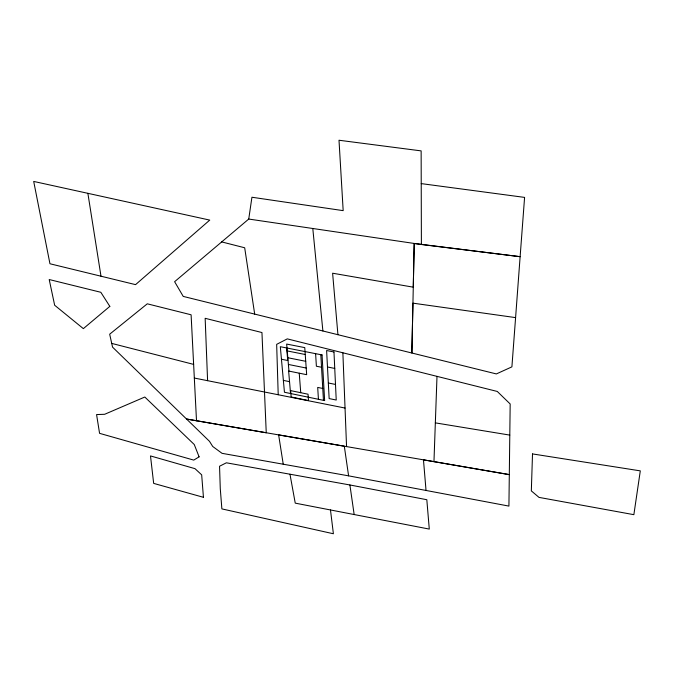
<?xml version="1.0" encoding="UTF-8"?>
<svg xmlns="http://www.w3.org/2000/svg" width="674" height="674" viewBox="0 0 674 674"><rect width="100%" height="100%" fill="white"/><g stroke="black" fill="none" stroke-linecap="round" stroke-linejoin="round"><path stroke-width="1.01" d="M278.21 394.737L276.66 344.355L287.284 338.87L497.286 391.459L510.176 403.97L508.921 506.098L348.593 475.844L222.049 453.332L212.714 446.466L209.488 441.327L112.55 347.135L109.677 334.194L147.277 303.814L191.104 314.792L196.505 420.745M421.216 183.606L524.591 197.398L520.126 256.684L414.215 243.457L411.865 353.024L412.935 303.157L515.593 317.614L511.903 366.858L496.359 373.927L183.227 296.408L174.617 281.698L248.74 219.05L251.933 197.238L343.176 210.642L339.005 140.243L421.14 150.883L421.393 244.51L520.126 256.684L515.593 317.614M414.215 243.457L413.263 287.175L332.611 273.214L337.927 334.7M433.963 461.648L436.996 376.362M248.74 219.05L421.393 244.51M435.345 422.868L509.78 435.101M289.972 474.21L295.246 503.141L429.287 529.082L426.819 499.72L349.899 484.968L226.371 462.802L219.547 466.24L220.272 488.633L221.872 508.895L333.394 533.757L330.479 509.965M287.242 350.935L305.246 354.499M287.823 357.734L305.726 361.298M327.48 366.976L334.742 368.425M281.454 359.25L287.731 360.506L286.661 347.961M321.54 367.254L316.384 366.226L315.609 353.665M194.306 378.038L345.046 408.048M288.396 364.457L306.198 368.029M328.322 382.984L335.492 384.441M283.366 380.397L289.542 381.653M322.762 388.451L317.698 387.415L318.431 399.294M290.3 390.549L308.043 394.214L308.498 400.583L291.16 396.978L290.62 390.617M87.873 193.32L33.7 181.432L49.952 263.761L135.558 284.639L209.749 220.103L87.873 193.32L100.99 276.205M221.695 241.907L244.687 247.771L254.679 314.092M111.716 343.403L193.64 364.39M283.24 464.218L278.632 434.89L344.313 446.205L348.593 475.844M349.899 484.968L354.162 514.54M312.795 228.494L322.888 330.968M426.035 490.512L423.466 459.828L509.291 474.614L186.521 419.026L266.247 432.767L261.95 332.543L205.157 318.305L207.592 380.684M288.961 371.104L286.661 344.06L304.758 347.616L306.67 374.685L288.632 371.037L290.553 393.515M299.239 373.185L300.739 392.706M320.816 354.692L323.444 400.331M342.872 352.788L346.554 446.592M532.511 453.922L531.331 490.891L539.006 497.387L633.863 514.675L640.3 470.865L532.511 453.922M109.828 306.375L83.349 328.634L54.653 305.238L49.21 279.533L100.83 292.289L109.828 306.375M199.1 456.837L193.758 460.106L99.567 433.34L96.576 414.569L104.647 414.291L144.809 397.028L194.255 444.511L199.1 456.837M333.975 351.971L326.612 350.522L329.148 398.57L336.225 400.036L333.975 351.971M322.054 354.937L280.317 346.714L284.445 392.251L324.641 400.575L322.054 354.937M203.438 497.311L153.664 483.384L150.496 455.927L194.988 468.657L201.678 474.85L203.438 497.311"/></g></svg>
